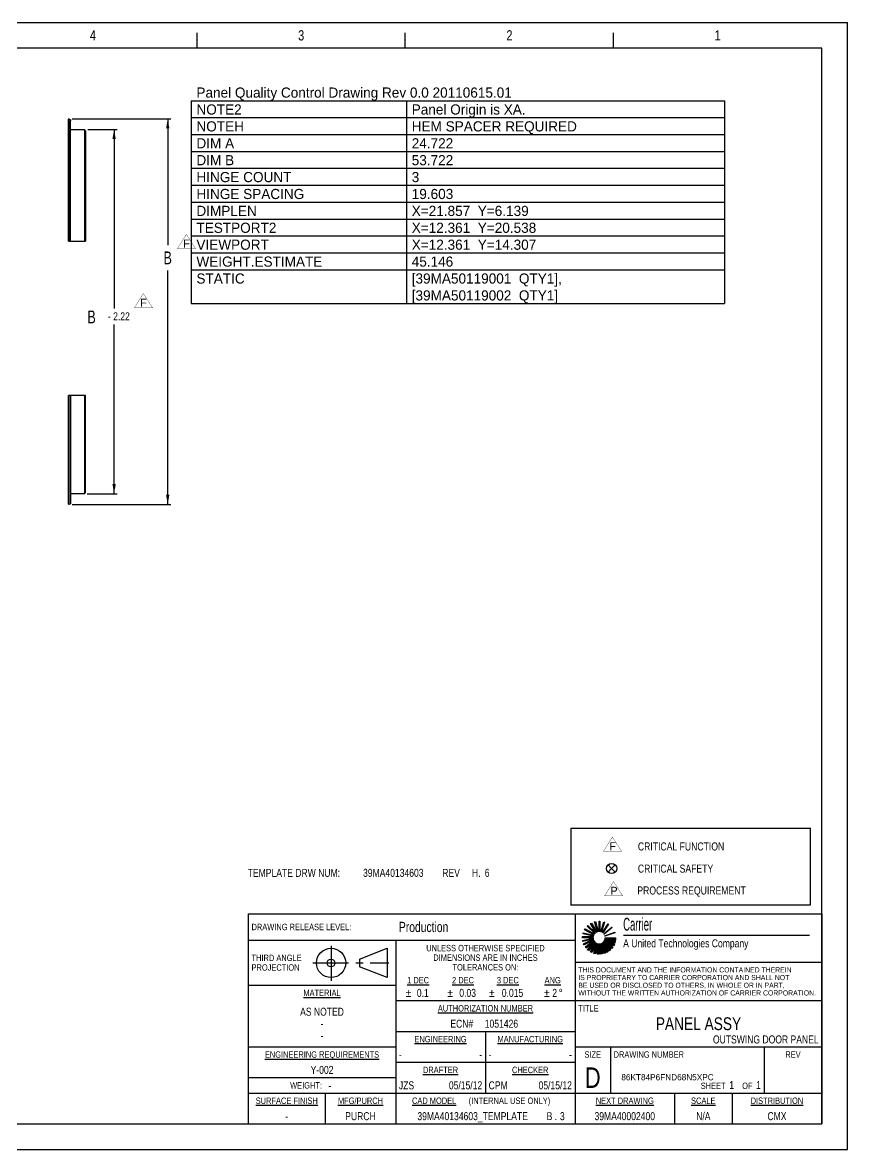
# Model space of a CAD drawing. Extents: x 0 to 34, y 0 to 22.
# Drawn here: x 17.91 to 34, y 0 to 22 of the extents above; entities that cross this region are included whole.
import ezdxf
from ezdxf.enums import TextEntityAlignment as Align

# ---------------------------------------------------------------- set-up
doc = ezdxf.new("R2010")
doc.units = 0
doc.header["$LTSCALE"] = 1.87
doc.linetypes.add('CENTER', pattern=[0.6, 0.375, -0.075, 0.075, -0.075])
doc.layers.get('0').update_dxf_attribs({"linetype": 'CONTINUOUS'})
for name, color, linetype in [('DEFAULT_1', 7, 'CENTER'), ('DTM_AXES', 7, 'CONTINUOUS'), ('NOTES3D', 7, 'CONTINUOUS')]:
    doc.layers.add(name, color=color, linetype=linetype)
doc.styles.get("Standard").update_dxf_attribs({"font": 'txt', "width": 0.8})
doc.styles.add('TEXTSTYLE_1', font='gdt', dxfattribs={"width": 0.8})
doc.styles.add('TEXTSTYLE_2', font='txt', dxfattribs={"width": 0.8})
doc.styles.add('TEXTSTYLE_3', font='txt')
doc.styles.add('TEXTSTYLE_4', font='txt', dxfattribs={"width": 0.85})
doc.styles.add('TEXTSTYLE_5', font='bluprnt.ttf')
doc.dimstyles.get("Standard").update_dxf_attribs({"dimtxt": 2.5, "dimasz": 2.5, "dimexe": 1.25, "dimexo": 0.625, "dimtad": 1, "dimcen": 2.5, "dimazin": 3, "dimtfac": 1, "dimtmove": 0, "dimatfit": 3})

# ---------------------------------------------------------------- blocks, each defined once
blk = doc.blocks.new('SYMBOL_19_BL0', base_point=(29.155, 4.134))
at = {"color": 2, "linetype": 'CONTINUOUS'}
for p, q in [((28.989, 4.41), (29.004, 4.419)), ((29.093, 4.236), (28.989, 4.41)), ((29.004, 4.419), (29.11, 4.244)), ((29.066, 4.444), (29.082, 4.448)), ((29.125, 4.249), (29.066, 4.444)), ((29.082, 4.448), (29.138, 4.252)), ((29.155, 4.456), (29.17, 4.456)), ((29.155, 4.253), (29.155, 4.456)), ((29.17, 4.456), (29.17, 4.254)), ((29.19, 4.248), (29.249, 4.442)), ((29.263, 4.438), (29.203, 4.243)), ((29.22, 4.234), (29.331, 4.404)), ((29.249, 4.442), (29.263, 4.438)), ((29.331, 4.404), (29.341, 4.397)), ((28.842, 4.211), (28.847, 4.232)), ((29.039, 4.162), (28.842, 4.211)), ((28.847, 4.232), (29.046, 4.183)), ((28.873, 4.29), (28.883, 4.308)), ((29.05, 4.191), (28.873, 4.29)), ((28.883, 4.308), (29.062, 4.209)), ((28.923, 4.358), (28.936, 4.372)), ((29.069, 4.216), (28.923, 4.358)), ((28.936, 4.372), (29.084, 4.229)), ((29.046, 4.183), (29.039, 4.162)), ((29.062, 4.209), (29.05, 4.191)), ((29.084, 4.229), (29.069, 4.216)), ((29.11, 4.244), (29.093, 4.236)), ((29.138, 4.252), (29.125, 4.249)), ((29.17, 4.254), (29.155, 4.253)), ((29.203, 4.243), (29.19, 4.248)), ((29.23, 4.226), (29.22, 4.234)), ((29.341, 4.397), (29.23, 4.226)), ((29.246, 4.21), (29.402, 4.341)), ((29.253, 4.201), (29.246, 4.21)), ((29.409, 4.332), (29.253, 4.201)), ((29.267, 4.173), (29.459, 4.242)), ((29.462, 4.232), (29.27, 4.163)), ((29.402, 4.341), (29.409, 4.332)), ((29.459, 4.242), (29.462, 4.232)), ((28.832, 4.157), (29.038, 4.157)), ((28.832, 4.134), (28.832, 4.157)), ((29.036, 4.134), (28.832, 4.134)), ((28.836, 4.08), (29.038, 4.132)), ((28.84, 4.062), (28.836, 4.08)), ((29.034, 4.103), (28.84, 4.062)), ((28.854, 4.017), (29.034, 4.103)), ((28.864, 3.994), (28.854, 4.017)), ((29.042, 4.078), (28.864, 3.994)), ((28.887, 3.954), (29.042, 4.078)), ((29.056, 4.054), (28.903, 3.932)), ((28.932, 3.9), (29.056, 4.054)), ((29.072, 4.028), (28.954, 3.881)), ((28.989, 3.857), (29.072, 4.028)), ((29.096, 4.01), (29.015, 3.843)), ((29.038, 4.157), (29.036, 4.134)), ((29.053, 3.827), (29.096, 4.01)), ((29.123, 3.988), (29.083, 3.819)), ((29.123, 3.813), (29.123, 3.988)), ((29.303, 3.847), (29.226, 3.962)), ((29.226, 3.962), (29.278, 3.835)), ((29.355, 3.88), (29.261, 3.974)), ((29.261, 3.974), (29.334, 3.865)), ((29.27, 4.163), (29.267, 4.173)), ((29.275, 4.134), (29.477, 4.134)), ((29.4, 3.923), (29.295, 3.993)), ((29.295, 3.993), (29.383, 3.905)), ((29.435, 3.974), (29.325, 4.02)), ((29.325, 4.02), (29.423, 3.954)), ((29.46, 4.028), (29.363, 4.047)), ((29.363, 4.047), (29.453, 4.01)), ((29.474, 4.088), (29.388, 4.088)), ((29.388, 4.088), (29.471, 4.071)), ((29.453, 4.01), (29.435, 3.974)), ((29.471, 4.071), (29.46, 4.028)), ((29.477, 4.134), (29.474, 4.088)), ((28.903, 3.932), (28.887, 3.954)), ((28.954, 3.881), (28.932, 3.9)), ((29.015, 3.843), (28.989, 3.857)), ((29.083, 3.819), (29.053, 3.827)), ((29.155, 3.811), (29.123, 3.813)), ((29.185, 3.812), (29.155, 3.955)), ((29.155, 3.955), (29.155, 3.811)), ((29.218, 3.817), (29.185, 3.812)), ((29.245, 3.824), (29.19, 3.958)), ((29.19, 3.958), (29.218, 3.817)), ((29.278, 3.835), (29.245, 3.824)), ((29.334, 3.865), (29.303, 3.847)), ((29.383, 3.905), (29.355, 3.88)), ((29.423, 3.954), (29.4, 3.923))]:
    blk.add_line(p, q, dxfattribs=at)
blk.add_arc((29.157, 4.132), 0.119, 180, 0.8915, dxfattribs=at)
for points in [[(29.004, 4.419), (29.11, 4.244), (28.989, 4.41)], [(29.093, 4.236), (28.989, 4.41), (29.11, 4.244)], [(29.082, 4.448), (29.138, 4.252), (29.066, 4.444)], [(29.125, 4.249), (29.066, 4.444), (29.138, 4.252)], [(29.17, 4.254), (29.155, 4.253), (29.17, 4.456)], [(29.155, 4.253), (29.155, 4.456), (29.17, 4.456)], [(29.19, 4.248), (29.249, 4.442), (29.263, 4.438)], [(29.263, 4.438), (29.203, 4.243), (29.19, 4.248)], [(29.22, 4.234), (29.331, 4.404), (29.341, 4.397)], [(28.847, 4.232), (29.046, 4.183), (28.842, 4.211)], [(29.039, 4.162), (28.842, 4.211), (29.046, 4.183)], [(28.883, 4.308), (29.062, 4.209), (28.873, 4.29)], [(29.05, 4.191), (28.873, 4.29), (29.062, 4.209)], [(28.936, 4.372), (29.084, 4.229), (28.923, 4.358)], [(29.069, 4.216), (28.923, 4.358), (29.084, 4.229)], [(29.341, 4.397), (29.23, 4.226), (29.22, 4.234)], [(29.246, 4.21), (29.402, 4.341), (29.409, 4.332)], [(29.409, 4.332), (29.253, 4.201), (29.246, 4.21)], [(29.267, 4.173), (29.459, 4.242), (29.462, 4.232)], [(29.462, 4.232), (29.27, 4.163), (29.267, 4.173)], [(28.832, 4.134), (28.832, 4.157), (29.038, 4.157)], [(29.038, 4.157), (29.036, 4.134), (28.832, 4.134)], [(28.836, 4.08), (29.038, 4.132), (29.034, 4.103)], [(29.034, 4.103), (28.84, 4.062), (28.836, 4.08)], [(28.854, 4.017), (29.034, 4.103), (29.044, 4.095)], [(29.042, 4.078), (28.854, 4.017), (29.044, 4.095)], [(29.042, 4.078), (28.864, 3.994), (28.854, 4.017)], [(28.887, 3.954), (29.042, 4.078), (29.061, 4.062)], [(29.056, 4.054), (28.887, 3.954), (29.061, 4.062)], [(29.056, 4.054), (28.903, 3.932), (28.887, 3.954)], [(28.932, 3.9), (29.056, 4.054), (29.072, 4.028)], [(29.072, 4.028), (28.954, 3.881), (28.932, 3.9)], [(28.989, 3.857), (29.072, 4.028), (29.096, 4.01)], [(29.096, 4.01), (29.015, 3.843), (28.989, 3.857)], [(29.038, 4.132), (29.044, 4.095), (29.034, 4.103)], [(29.044, 4.095), (29.061, 4.062), (29.042, 4.078)], [(29.053, 3.827), (29.096, 4.01), (29.123, 3.988)], [(29.123, 3.988), (29.083, 3.819), (29.053, 3.827)], [(29.061, 4.062), (29.087, 4.035), (29.056, 4.054)], [(29.087, 4.035), (29.072, 4.028), (29.056, 4.054)], [(29.087, 4.035), (29.121, 4.019), (29.072, 4.028)], [(29.121, 4.019), (29.096, 4.01), (29.072, 4.028)], [(29.158, 4.013), (29.325, 4.02), (29.096, 4.01)], [(29.096, 4.01), (29.325, 4.02), (29.295, 3.993)], [(29.158, 4.013), (29.096, 4.01), (29.121, 4.019)], [(29.295, 3.993), (29.123, 3.988), (29.096, 4.01)], [(29.123, 3.988), (29.295, 3.993), (29.261, 3.974)], [(29.261, 3.974), (29.155, 3.955), (29.123, 3.988)], [(29.123, 3.813), (29.123, 3.988), (29.155, 3.955)], [(29.226, 3.962), (29.155, 3.955), (29.261, 3.974)], [(29.19, 3.958), (29.155, 3.955), (29.226, 3.962)], [(29.194, 4.019), (29.325, 4.02), (29.158, 4.013)], [(29.226, 3.962), (29.278, 3.835), (29.19, 3.958)], [(29.194, 4.019), (29.227, 4.036), (29.325, 4.02)], [(29.261, 3.974), (29.334, 3.865), (29.226, 3.962)], [(29.303, 3.847), (29.226, 3.962), (29.334, 3.865)], [(29.227, 4.036), (29.254, 4.063), (29.363, 4.047)], [(29.227, 4.036), (29.363, 4.047), (29.325, 4.02)], [(29.254, 4.063), (29.27, 4.097), (29.388, 4.088)], [(29.471, 4.071), (29.254, 4.063), (29.388, 4.088)], [(29.254, 4.063), (29.471, 4.071), (29.363, 4.047)], [(29.295, 3.993), (29.383, 3.905), (29.261, 3.974)], [(29.355, 3.88), (29.261, 3.974), (29.383, 3.905)], [(29.275, 4.134), (29.477, 4.134), (29.27, 4.097)], [(29.27, 4.097), (29.477, 4.134), (29.388, 4.088)], [(29.325, 4.02), (29.423, 3.954), (29.295, 3.993)], [(29.4, 3.923), (29.295, 3.993), (29.423, 3.954)], [(29.363, 4.047), (29.453, 4.01), (29.325, 4.02)], [(29.435, 3.974), (29.325, 4.02), (29.453, 4.01)], [(29.471, 4.071), (29.46, 4.028), (29.363, 4.047)], [(29.477, 4.134), (29.474, 4.088), (29.388, 4.088)], [(29.155, 3.955), (29.155, 3.811), (29.123, 3.813)], [(29.19, 3.958), (29.218, 3.817), (29.155, 3.955)], [(29.185, 3.812), (29.155, 3.955), (29.218, 3.817)], [(29.245, 3.824), (29.19, 3.958), (29.278, 3.835)]]:
    blk.add_solid(points, dxfattribs=at)
blk = doc.blocks.new('SYMBOL_20_BL1', base_point=(31.446, 4.185))
at = {"color": 2, "linetype": 'CONTINUOUS'}
blk.add_line((29.63, 4.185), (33.262, 4.185), dxfattribs=at)
blk = doc.blocks.new('SYMBOL_21_BL2', base_point=(24.311, 3.636))
at = {"color": 2, "linetype": 'CONTINUOUS'}
for p, q in [((24.48, 3.716), (25.02, 3.927)), ((25.02, 3.927), (25.02, 3.355)), ((24.48, 3.716), (24.48, 3.565)), ((25.02, 3.355), (24.48, 3.565))]:
    blk.add_line(p, q, dxfattribs=at)
for radius in [0.286, 0.0764]:
    blk.add_circle((23.926, 3.641), radius, dxfattribs=at)
at = {"layer": 'DEFAULT_1', "color": 2, "linetype": 'CENTER'}
for p, q in [((23.926, 3.978), (23.926, 3.294)), ((23.568, 3.641), (25.055, 3.641))]:
    blk.add_line(p, q, dxfattribs=at)
blk = doc.blocks.new('_FILLED')
at = {"color": 0, "linetype": 'BYBLOCK'}
blk.add_solid([(0, 0), (-1, 0.17), (-1, -0.17)], dxfattribs=at)
blk = doc.blocks.new('*D1')
at = {"color": 2, "linetype": 'CONTINUOUS'}
for p, q in [((19.181, 19.915), (19.756, 19.915)), ((19.694, 19.915), (19.694, 16.42)), ((19.694, 12.801), (19.694, 16.108)), ((19.169, 12.801), (19.756, 12.801))]:
    blk.add_line(p, q, dxfattribs=at)
at = {"color": 2, "linetype": 'CONTINUOUS', "xscale": 0.1875, "yscale": 0.1875, "zscale": 0.1875}
for p, rotation in [((19.694, 19.915), 90), ((19.694, 12.801), 270)]:
    blk.add_blockref('_FILLED', p, dxfattribs=dict(at, rotation=rotation))
at = {"color": 2, "linetype": 'CONTINUOUS', "width": 0.8}
blk.add_text('    - 2.22', height=0.1562, dxfattribs=at).set_placement((19.694, 16.186), align=Align.CENTER)
blk = doc.blocks.new('*D4')
at = {"color": 2, "linetype": 'CONTINUOUS'}
for p, q in [((18.875, 20.123), (20.803, 20.123)), ((20.74, 20.123), (20.74, 17.656)), ((20.74, 12.593), (20.74, 17.156)), ((18.875, 12.593), (20.803, 12.593))]:
    blk.add_line(p, q, dxfattribs=at)
at = {"color": 2, "linetype": 'CONTINUOUS', "xscale": 0.1875, "yscale": 0.1875, "zscale": 0.1875}
for p, rotation in [((20.74, 20.123), 90), ((20.74, 12.593), 270)]:
    blk.add_blockref('_FILLED', p, dxfattribs=dict(at, rotation=rotation))
at = {"color": 2, "linetype": 'CONTINUOUS', "style": 'TEXTSTYLE_2', "width": 0.733333}
blk.add_text('B', height=0.25, dxfattribs=at).set_placement((20.74, 17.281), align=Align.CENTER)
blk = doc.blocks.new('SYMBOL_44_BL6', base_point=(30.942, 5.523))
at = {"color": 2, "linetype": 'CONTINUOUS'}
for p, q in [((28.604, 6.271), (28.604, 4.787)), ((28.604, 6.271), (33.285, 6.271)), ((33.281, 4.774), (33.281, 6.271)), ((29.4, 5.483), (29.329, 5.554)), ((29.4, 5.484), (29.47, 5.554)), ((29.399, 5.483), (29.329, 5.413)), ((29.399, 5.484), (29.47, 5.413)), ((28.6, 4.774), (33.281, 4.774))]:
    blk.add_line(p, q, dxfattribs=at)
at = {"color": 2, "linetype": 'CONTINUOUS', "const_width": 0.00591}
for points in [[(29.414, 6.099), (29.239, 5.818)], [(29.596, 5.818), (29.414, 6.099)], [(29.239, 5.818), (29.596, 5.818)], [(29.436, 5.23), (29.261, 4.949)], [(29.618, 4.949), (29.436, 5.23)], [(29.261, 4.949), (29.618, 4.949)]]:
    blk.add_lwpolyline(points, dxfattribs=at)
at = {"color": 2, "linetype": 'CONTINUOUS'}
blk.add_circle((29.4, 5.484), 0.0993, dxfattribs=at)
at = {"color": 2, "linetype": 'CONTINUOUS', "style": 'TEXTSTYLE_5'}
for s, p in [('F', (29.354, 5.84)), ('P', (29.376, 4.971))]:
    blk.add_text(s, height=0.157, dxfattribs=at).set_placement(p)
at = {"color": 2, "linetype": 'CONTINUOUS', "width": 0.8}
for s, p in [('CRITICAL FUNCTION', (29.912, 5.837)), ('CRITICAL SAFETY', (29.912, 5.404)), ('PROCESS REQUIREMENT', (29.901, 4.978))]:
    blk.add_text(s, height=0.15748, dxfattribs=at).set_placement(p)
blk = doc.blocks.new('SYMBOL_33_BL11', base_point=(20.267, 16.57))
at = {"color": 2, "linetype": 'CONTINUOUS', "const_width": 0.00591}
for points in [[(20.264, 16.71), (20.088, 16.429)], [(20.445, 16.429), (20.264, 16.71)], [(20.088, 16.429), (20.445, 16.429)]]:
    blk.add_lwpolyline(points, dxfattribs=at)
at = {"color": 2, "linetype": 'CONTINUOUS', "style": 'TEXTSTYLE_5'}
blk.add_text('F', height=0.157, dxfattribs=at).set_placement((20.203, 16.452))
blk = doc.blocks.new('SYMBOL_37_BL12', base_point=(21.107, 17.724))
at = {"color": 2, "linetype": 'CONTINUOUS', "const_width": 0.00591}
for points in [[(21.104, 17.865), (20.928, 17.584)], [(21.285, 17.584), (21.104, 17.865)], [(20.928, 17.584), (21.285, 17.584)]]:
    blk.add_lwpolyline(points, dxfattribs=at)
at = {"color": 2, "linetype": 'CONTINUOUS', "style": 'TEXTSTYLE_5'}
blk.add_text('F', height=0.157, dxfattribs=at).set_placement((21.043, 17.606))

msp = doc.modelspace()

# ---------------------------------------------------------------- linework, layer by layer
at = {"color": 7, "linetype": 'CONTINUOUS'}
for p, q in [((0, 22), (34, 22)), ((34, 0), (34, 22)), ((21.312, 21.5), (21.312, 21.8)), ((25.375, 21.5), (25.375, 21.8)), ((29.438, 21.5), (29.438, 21.8)), ((33.5, 21.5), (1, 21.5)), ((33.5, 0.5), (33.5, 21.5)), ((21.2, 20.474), (21.2, 16.514)), ((21.2, 20.474), (31.6, 20.474)), ((25.4, 20.474), (25.4, 16.514)), ((31.6, 20.474), (31.6, 16.514)), ((18.805, 17.733), (18.805, 20.115)), ((18.805, 20.115), (18.82, 20.115)), ((18.82, 17.733), (18.82, 20.115)), ((18.844, 17.733), (18.844, 20.084)), ((21.2, 20.144), (31.6, 20.144)), ((18.844, 19.915), (19.122, 19.915)), ((18.844, 19.913), (19.122, 19.913)), ((19.124, 17.733), (19.124, 19.912)), ((19.124, 19.911), (19.124, 19.91)), ((19.128, 19.892), (19.124, 19.893)), ((19.128, 19.89), (19.124, 19.891)), ((21.2, 19.814), (31.6, 19.814)), ((21.2, 19.484), (31.6, 19.484)), ((21.2, 19.154), (31.6, 19.154)), ((21.2, 18.824), (31.6, 18.824)), ((18.82, 18.669), (18.844, 18.669)), ((18.82, 18.65), (18.844, 18.65)), ((21.2, 18.494), (31.6, 18.494)), ((21.2, 18.164), (31.6, 18.164)), ((21.2, 17.834), (31.6, 17.834)), ((18.805, 17.733), (19.134, 17.733)), ((21.2, 17.504), (31.6, 17.504)), ((21.2, 17.174), (31.6, 17.174)), ((21.2, 16.514), (31.6, 16.514)), ((18.805, 12.6), (18.805, 14.716)), ((19.134, 14.716), (18.805, 14.716)), ((18.82, 12.6), (18.82, 14.716)), ((18.844, 14.716), (18.844, 12.631)), ((19.124, 12.803), (19.124, 14.716)), ((18.844, 12.803), (19.122, 12.803)), ((19.122, 12.801), (18.844, 12.801)), ((19.128, 12.826), (19.124, 12.825)), ((19.124, 12.823), (19.128, 12.823)), ((19.124, 12.805), (19.124, 12.806)), ((19.132, 12.831), (19.132, 12.83)), ((18.805, 12.6), (18.82, 12.6)), ((1, 0.5), (33.5, 0.5)), ((0, 0), (34, 0))]:
    msp.add_line(p, q, dxfattribs=at)
at = {"color": 3, "linetype": 'CONTINUOUS'}
for p, q in [((19.124, 19.883), (19.134, 19.883)), ((19.134, 19.887), (19.134, 17.733)), ((19.134, 12.829), (19.134, 14.716)), ((19.124, 12.832), (19.134, 12.832))]:
    msp.add_line(p, q, dxfattribs=at)
at = {"color": 2, "linetype": 'CONTINUOUS'}
for p, q in [((22.312, 4.602), (33.5, 4.602)), ((22.312, 4.602), (22.312, 0.5)), ((28.688, 4.602), (28.688, 0.5)), ((33.5, 4.602), (33.5, 0.5)), ((22.312, 4.086), (28.688, 4.086)), ((25.188, 4.086), (25.188, 0.5)), ((28.688, 3.656), (33.5, 3.656)), ((22.312, 3.207), (25.188, 3.207)), ((25.188, 2.906), (33.5, 2.906)), ((25.188, 2.305), (28.688, 2.305)), ((26.938, 2.305), (26.938, 1.102)), ((22.312, 2.004), (25.188, 2.004)), ((28.688, 2.004), (33.5, 2.004)), ((29.375, 2.004), (29.375, 1.102)), ((32.375, 2.004), (32.375, 1.102)), ((25.188, 1.703), (28.688, 1.703)), ((22.312, 1.402), (25.188, 1.402)), ((22.312, 1.102), (33.5, 1.102)), ((23.812, 1.102), (23.812, 0.5)), ((30.625, 1.102), (30.625, 0.5)), ((31.75, 1.102), (31.75, 0.5)), ((22.312, 0.5), (33.5, 0.5))]:
    msp.add_line(p, q, dxfattribs=at)
at = {"color": 7, "linetype": 'CONTINUOUS'}
for points in [[(19.122, 19.913), (19.122, 19.913), (19.123, 19.912), (19.123, 19.912)], [(19.123, 19.912), (19.124, 19.912), (19.124, 19.911), (19.124, 19.911)], [(19.128, 19.89), (19.129, 19.89), (19.129, 19.889), (19.13, 19.888), (19.131, 19.887), (19.132, 19.886)], [(19.132, 19.886), (19.132, 19.885), (19.132, 19.884)], [(19.122, 12.803), (19.122, 12.803), (19.123, 12.803), (19.123, 12.803)], [(19.123, 12.803), (19.124, 12.804), (19.124, 12.804), (19.124, 12.805)], [(19.132, 12.83), (19.132, 12.829), (19.131, 12.828), (19.13, 12.827), (19.129, 12.826), (19.129, 12.826), (19.128, 12.826)]]:
    msp.add_lwpolyline(points, dxfattribs=at)
for centre, radius, start, end in [((18.813, 20.115), 0.00731, 0, 180), ((19.122, 19.912), 0.00281, 0, 90), ((19.119, 19.887), 0.0116, 22.0528, 61.1046), ((19.126, 19.887), 0.00562, 348.4306, 75), ((19.122, 12.803), 0.00281, 270, 360), ((19.119, 12.829), 0.0116, 298.8954, 337.9472), ((19.126, 12.829), 0.00562, 285, 11.5692), ((18.813, 12.6), 0.00731, 180, 360)]:
    msp.add_arc(centre, radius, start, end, dxfattribs=at)
at = {"color": 3, "linetype": 'CONTINUOUS'}
for centre, radius, start, end in [((18.813, 20.115), 0.000562, 0, 180), ((19.119, 19.887), 0.0152, 0, 68.2421), ((19.119, 12.829), 0.0152, 291.7579, 360), ((18.813, 12.6), 0.000562, 180, 360)]:
    msp.add_arc(centre, radius, start, end, dxfattribs=at)
at = {"layer": 'DTM_AXES', "color": 7, "linetype": 'CONTINUOUS'}
for p, q in [((18.82, 20.108), (18.844, 20.108)), ((18.844, 20.108), (18.844, 20.084)), ((19.132, 19.884), (19.132, 19.883)), ((19.132, 12.832), (19.132, 12.831)), ((18.82, 12.607), (18.844, 12.607)), ((18.844, 12.631), (18.844, 12.607))]:
    msp.add_line(p, q, dxfattribs=at)

# ---------------------------------------------------------------- block references
at = {"color": 2, "linetype": 'CONTINUOUS'}
for name, p in [('SYMBOL_37_BL12', (21.107, 17.724)), ('SYMBOL_33_BL11', (20.267, 16.57)), ('SYMBOL_44_BL6', (30.942, 5.523)), ('SYMBOL_19_BL0', (29.155, 4.134)), ('SYMBOL_20_BL1', (31.446, 4.185)), ('SYMBOL_21_BL2', (24.311, 3.636))]:
    msp.add_blockref(name, p, dxfattribs=at)

# ---------------------------------------------------------------- texts
at = {"color": 2, "linetype": 'CONTINUOUS', "width": 0.8}
for s, p in [('4', (19.281, 21.65)), ('3', (23.344, 21.65)), ('2', (27.406, 21.65)), ('1', (31.469, 21.65))]:
    msp.add_text(s, height=0.2, dxfattribs=at).set_placement(p, align=Align.CENTER)
at = {"color": 7}
for s, height, p in [('Panel Quality Control Drawing Rev 0.0 20110615.01', 0.198, (21.3, 20.534)), ('NOTE2', 0.198, (21.3, 20.204)), ('Panel Origin is XA.', 0.198, (25.5, 20.204)), ('NOTEH', 0.198, (21.3, 19.874)), ('HEM SPACER REQUIRED', 0.198, (25.5, 19.874)), ('DIM A', 0.198, (21.3, 19.544)), ('24.722', 0.198, (25.5, 19.544)), ('DIM B', 0.198, (21.3, 19.214)), ('53.722', 0.198, (25.5, 19.214)), ('HINGE COUNT', 0.198, (21.3, 18.884)), ('3', 0.198, (25.5, 18.884)), ('HINGE SPACING', 0.198, (21.3, 18.554)), ('19.603', 0.198, (25.5, 18.554)), ('DIMPLEN', 0.198, (21.3, 18.224)), ('X=21.857  Y=6.139', 0.198, (25.5, 18.224)), ('TESTPORT2', 0.198, (21.3, 17.894)), ('X=12.361  Y=20.538', 0.198, (25.5, 17.894)), ('VIEWPORT', 0.198, (21.3, 17.564)), ('X=12.361  Y=14.307', 0.198, (25.5, 17.564)), ('WEIGHT.ESTIMATE', 0.198, (21.3, 17.234)), ('45.146', 0.198, (25.5, 17.234)), ('STATIC', 0.198, (21.3, 16.904)), ('[39MA50119001  QTY1],', 0.198, (25.5, 16.904)), ('[39MA50119002  QTY1]', 0.198, (25.5, 16.574)), ('86KT84P6FND68N5XPC', 0.12, (29.589, 1.35))]:
    msp.add_text(s, height=height, dxfattribs=at).set_placement(p)
at = {"layer": 'NOTES3D', "color": 2, "linetype": 'CONTINUOUS'}
for s, height, style, width, p in [('B', 0.25, 'TEXTSTYLE_2', 0.733333, (19.173, 16.127)), ('Production', 0.2, 'TEXTSTYLE_3', 0.753472, (25.25, 4.244)), ('Carrier', 0.25, 'TEXTSTYLE_4', 0.554018, (29.625, 4.272))]:
    msp.add_text(s, height=height, dxfattribs=dict(at, style=style, width=width)).set_placement(p)
at = {"layer": 'NOTES3D', "color": 2, "linetype": 'CONTINUOUS', "width": 0.8}
for s, height, p in [('TEMPLATE DRW NUM: ', 0.15625, (22.3, 5.322)), ('39MA40134603', 0.15625, (24.55, 5.322)), (' REV ', 0.1562, (26.05, 5.322)), ('H', 0.156, (26.675, 5.322)), ('.', 0.156, (26.8, 5.322)), ('6', 0.156, (26.925, 5.322)), ('DRAWING RELEASE LEVEL:', 0.125, (22.375, 4.281)), ('A United Technologies Company', 0.15625, (29.625, 3.946)), ('THIRD ANGLE', 0.125, (22.375, 3.678)), ('PROJECTION', 0.125, (22.375, 3.49)), ('THIS DOCUMENT AND THE INFORMATION CONTAINED THEREIN', 0.1, (28.75, 3.456)), ('IS PROPRIETARY TO CARRIER CORPORATION AND SHALL NOT', 0.1, (28.75, 3.306)), ('WITHOUT THE WRITTEN AUTHORIZATION OF CARRIER CORPORATION.', 0.1, (28.75, 3.006)), ('BE USED OR DISCLOSED TO OTHERS, IN WHOLE OR IN PART,', 0.1, (28.75, 3.156)), ('TITLE', 0.125, (28.75, 2.693)), ('-', 0.156, (25.25, 1.77)), ('-', 0.156, (27, 1.77)), ('DRAWING NUMBER', 0.125, (29.438, 1.791)), ('JZS', 0.1562, (25.25, 1.174)), ('CPM', 0.1562, (27, 1.174)), ('-', 0.156, (23.875, 1.168))]:
    msp.add_text(s, height=height, dxfattribs=at).set_placement(p)
for s, height, p in [('UNLESS OTHERWISE SPECIFIED', 0.125, (26.938, 3.869)), ('DIMENSIONS ARE IN INCHES', 0.125, (26.938, 3.682)), ('TOLERANCES ON:', 0.125, (26.938, 3.494)), ('%%u1 DEC', 0.125, (25.625, 3.242)), ('%%u2 DEC', 0.125, (26.5, 3.242)), ('%%u3 DEC', 0.125, (27.375, 3.242)), ('%%uANG', 0.125, (28.25, 3.242)), ('%%uMATERIAL', 0.125, (23.75, 2.994)), ('0.1', 0.1562, (25.716, 2.979)), ('0.03', 0.1562, (26.591, 2.979)), ('0.015', 0.1562, (27.466, 2.979)), ('2', 0.156, (28.289, 2.979)), ('AS NOTED', 0.1562, (23.75, 2.611)), ('%%uAUTHORIZATION NUMBER', 0.125, (26.938, 2.693)), ('-', 0.156, (23.75, 2.377)), ('ECN# ', 0.1562, (26.5, 2.377)), ('1051426', 0.1562, (27.25, 2.377)), ('PANEL ASSY', 0.25, (31.094, 2.33)), ('-', 0.156, (23.75, 2.143)), ('%%uENGINEERING', 0.125, (26.062, 2.092)), ('%%uMANUFACTURING', 0.125, (27.812, 2.092)), ('%%uENGINEERING REQUIREMENTS', 0.125, (23.75, 1.791)), ('SIZE', 0.125, (29.031, 1.791)), ('REV', 0.125, (32.938, 1.791)), ('Y-002', 0.1562, (23.75, 1.475)), ('%%uDRAFTER', 0.125, (26.062, 1.49)), ('%%uCHECKER', 0.125, (27.812, 1.49)), ('D', 0.4, (29.031, 1.202)), ('%%uSURFACE FINISH', 0.125, (23.062, 0.889)), ('%%uMFG/PURCH', 0.125, (24.5, 0.889)), ('%%uCAD MODEL', 0.125, (25.938, 0.889)), (' (INTERNAL USE ONLY)', 0.125, (27.387, 0.889)), ('%%uNEXT DRAWING', 0.125, (29.656, 0.889)), ('%%uSCALE', 0.125, (31.188, 0.889)), ('%%uDISTRIBUTION', 0.125, (32.625, 0.889)), ('PURCH', 0.1562, (24.5, 0.572)), ('39MA40134603_TEMPLATE', 0.15625, (26.688, 0.572)), ('B', 0.156, (28.188, 0.572)), ('3', 0.156, (28.438, 0.572)), ('39MA40002400', 0.15625, (29.656, 0.572)), ('N/A', 0.1562, (31.188, 0.572)), ('CMX', 0.1562, (32.625, 0.572)), ('-', 0.156, (23.062, 0.572)), ('.', 0.156, (28.312, 0.572))]:
    msp.add_text(s, height=height, dxfattribs=at).set_placement(p, align=Align.CENTER)
at = {"layer": 'NOTES3D', "color": 2, "linetype": 'CONTINUOUS', "style": 'TEXTSTYLE_1'}
for s, p in [('`', (25.438, 2.979)), ('`', (26.25, 2.979)), ('`', (27.062, 2.979)), ('`', (28.135, 2.979)), ('~', (28.404, 2.979))]:
    msp.add_text(s, height=0.156, dxfattribs=at).set_placement(p, align=Align.CENTER)
at = {"layer": 'NOTES3D', "color": 2, "linetype": 'CONTINUOUS', "width": 0.8}
for s, height, p in [('OUTSWING DOOR PANEL', 0.15625, (33.438, 2.07)), ('-', 0.156, (26.875, 1.775)), ('-', 0.156, (28.625, 1.775)), ('05/15/12', 0.1562, (26.875, 1.174)), ('05/15/12', 0.1562, (28.625, 1.174)), ('1', 0.156, (31.788, 1.18)), ('1', 0.156, (32.312, 1.18)), ('WEIGHT:', 0.125, (23.75, 1.189)), ('SHEET ', 0.125, (31.663, 1.18)), (' OF ', 0.125, (32.188, 1.18))]:
    msp.add_text(s, height=height, dxfattribs=at).set_placement(p, align=Align.RIGHT)

# ---------------------------------------------------------------- dimensions: what is measured, and where the dimension line sits
at = {"color": 2, "linetype": 'CONTINUOUS'}
for base, p1, p2, picture, middle in [((20.74, 12.593), (18.875, 20.123), (18.875, 12.593), '*D4', (20.649, 17.406)), ((19.694, 12.801), (19.181, 19.915), (19.169, 12.801), '*D1', (19.069, 16.264))]:
    dim = msp.add_linear_dim(base=base, p1=p1, p2=p2, angle=270, dimstyle='Standard', dxfattribs=at)
    dim.commit()
    dim.dimension.update_dxf_attribs({"geometry": picture, "text_midpoint": middle, "dimtype": 128})

doc.saveas('drawing.dxf')
